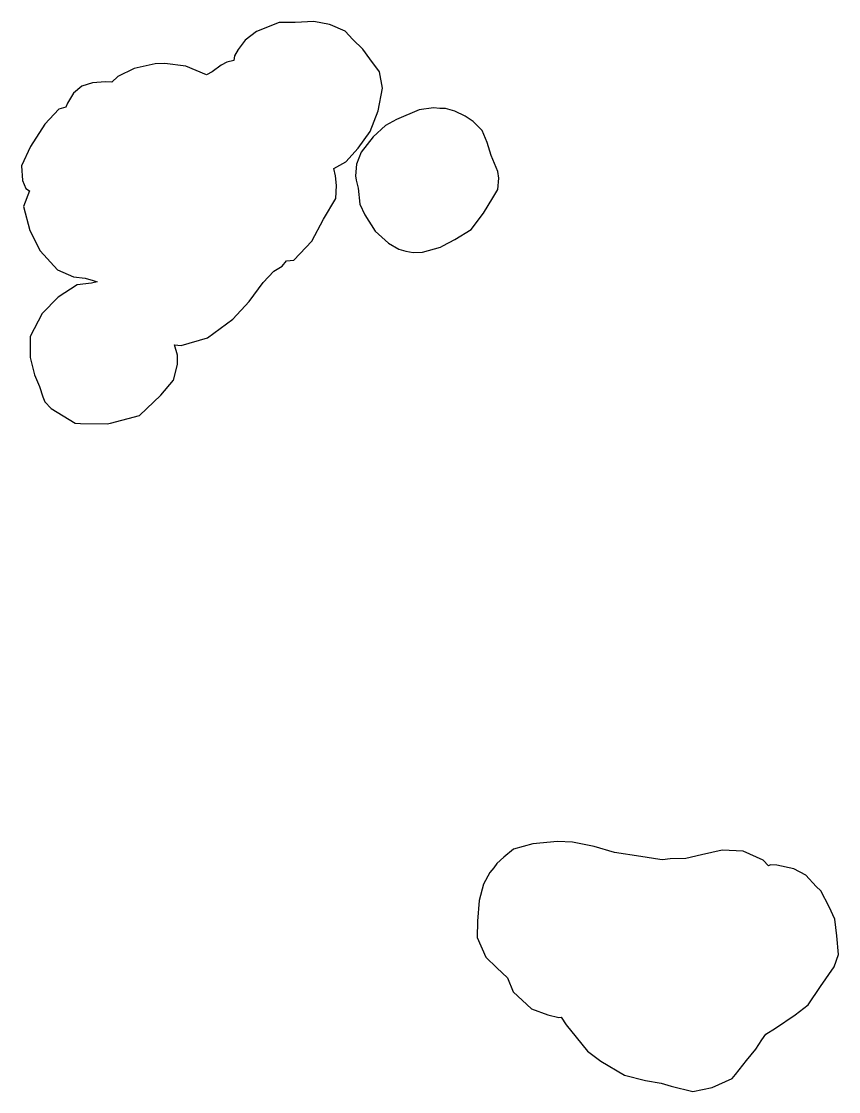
# Model space of a CAD drawing. Extents: x -12748497 to 5449789, y 79630 to 14464147.
# Drawn here: x 1536749 to 1765879, y 907162 to 1207222 of the extents above; entities that cross this region are included whole.
import ezdxf

# ---------------------------------------------------------------- set-up
doc = ezdxf.new("R2010")
doc.units = 21
doc.layers.add('COUNTY_BOUNDARY', color=40, linetype='Continuous')

msp = doc.modelspace()

# ---------------------------------------------------------------- linework, layer by layer
at = {"layer": 'COUNTY_BOUNDARY'}
for points in [[(1536749, 1166723), (1537070, 1162643), (1537973, 1160358), (1539058, 1159723), (1537305, 1155323), (1539158, 1148600), (1542021, 1142912), (1546872, 1137524), (1551312, 1135610), (1554616, 1135191), (1556893, 1134569), (1557954, 1134194), (1556403, 1133797), (1552407, 1133326), (1547044, 1129893), (1542532, 1125325), (1539236, 1118845), (1539169, 1113011), (1540429, 1108171), (1541779, 1104836), (1542744, 1101985), (1543303, 1100601), (1545081, 1098644), (1551862, 1094557), (1553348, 1094526), (1560770, 1094370), (1561703, 1094611), (1569820, 1096713), (1575810, 1102399), (1579441, 1106601), (1580481, 1111068), (1580498, 1113599), (1579630, 1116546), (1581549, 1116329), (1588884, 1118475), (1596001, 1123736), (1600599, 1128701), (1604527, 1134007), (1607568, 1137163), (1609900, 1138549), (1611071, 1140087), (1613178, 1140324), (1618213, 1145643), (1621464, 1151809), (1624875, 1157597), (1625090, 1161212), (1624796, 1163933), (1624391, 1165933), (1627753, 1167883), (1631175, 1171685), (1634516, 1176367), (1636754, 1182164), (1637970, 1188508), (1637149, 1193071), (1634480, 1196706), (1632518, 1199392), (1629688, 1202174), (1627487, 1204528), (1623416, 1206244), (1623155, 1206355), (1618769, 1207222), (1613513, 1206943), (1608999, 1206913), (1602638, 1204365), (1599486, 1201942), (1597558, 1199301), (1596520, 1197553), (1596301, 1196278), (1594310, 1195791), (1592755, 1194965), (1590254, 1193123), (1588614, 1192276), (1582860, 1194659), (1576993, 1195432), (1574226, 1195347), (1568361, 1194050), (1563764, 1191803), (1562148, 1190144), (1560365, 1190280), (1556660, 1190015), (1553657, 1189074), (1551384, 1187062), (1549668, 1184336), (1549252, 1183208), (1547232, 1182618), (1543303, 1178425), (1539326, 1172159), (1536749, 1166723)], [(1630399, 1163955), (1630583, 1162680), (1631151, 1160419), (1631681, 1155982), (1633086, 1153026), (1635957, 1148407), (1639678, 1145015), (1642588, 1143324), (1644492, 1142790), (1646579, 1142438), (1649240, 1142529), (1654271, 1143955), (1654959, 1144309), (1658324, 1146040), (1662883, 1148832), (1666328, 1153429), (1668911, 1157741), (1670371, 1160072), (1670630, 1163262), (1670305, 1165131), (1668431, 1169597), (1667334, 1173263), (1665936, 1176638), (1663464, 1179142), (1661175, 1180662), (1658296, 1182018), (1655647, 1182789), (1655534, 1182788), (1654103, 1182778), (1652303, 1182977), (1648260, 1182419), (1641900, 1179704), (1638834, 1177989), (1635423, 1174898), (1632045, 1170593), (1630676, 1167173), (1630399, 1163955)], [(1664661, 954987), (1664547, 950322), (1666975, 944848), (1670052, 941856), (1673049, 939074), (1674629, 935110), (1679808, 930390), (1684340, 928646), (1687453, 927976), (1688098, 927989), (1689512, 925891), (1692291, 922379), (1695444, 918487), (1699216, 915722), (1705862, 911806), (1711716, 910262), (1716105, 909522), (1718904, 908666), (1725051, 907162), (1730398, 908301), (1736067, 910794), (1736971, 911957), (1740044, 915915), (1742702, 919078), (1744334, 921704), (1745516, 923237), (1748191, 924965), (1753680, 928675), (1757345, 931518), (1760817, 936601), (1764619, 942140), (1765879, 945646), (1765413, 950817), (1764841, 955508), (1763236, 958988), (1760867, 963438), (1759547, 964683), (1756682, 967879), (1753363, 969638), (1748577, 970652), (1746777, 970724), (1746214, 970458), (1744697, 972034), (1739122, 974560), (1733202, 974872), (1727415, 973506), (1723075, 972550), (1718617, 972442), (1716477, 972177), (1715801, 972274), (1710412, 973052), (1703070, 974189), (1697330, 975857), (1691224, 977066), (1687019, 977284), (1680129, 976637), (1674732, 975106), (1672000, 972928), (1670015, 971100), (1669253, 969902), (1668074, 968582), (1666287, 965310), (1665062, 960737), (1664661, 954987)]]:
    msp.add_lwpolyline(points, dxfattribs=at)

doc.saveas('drawing.dxf')
